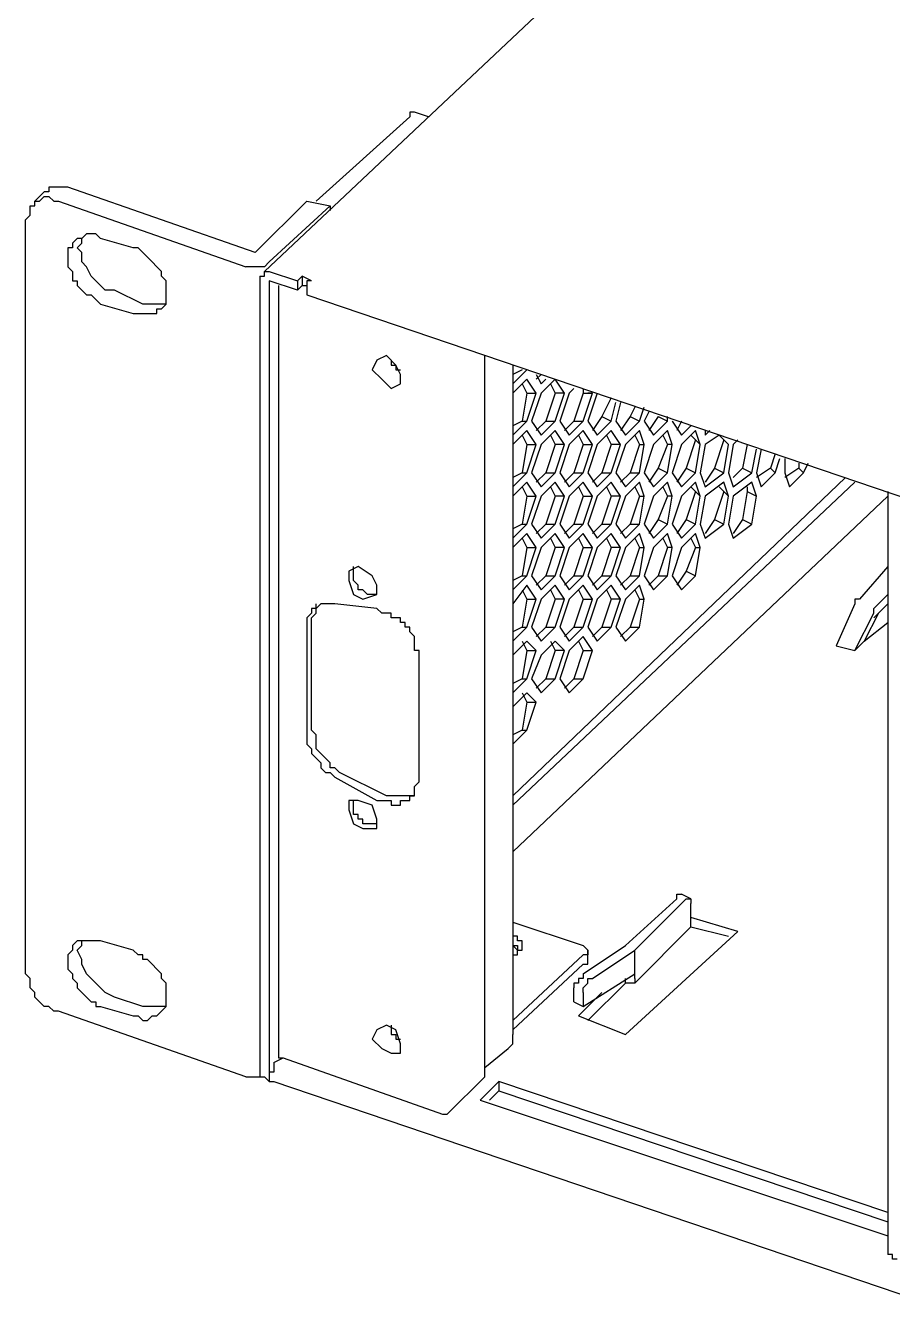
# Model space of a CAD drawing. Header units: millimetres. Extents: x 929 to 1725, y 58 to 532.
# Drawn here: x 972.03 to 993.68, y 403.61 to 435.52 of the extents above; entities that cross this region are included whole.
import ezdxf

# ---------------------------------------------------------------- set-up
doc = ezdxf.new("R2010")
doc.units = ezdxf.units.MM
doc.header["$MEASUREMENT"] = 0
doc.layers.add('TT-WIRE-EQPM', color=6, linetype='CONTINUOUS')

msp = doc.modelspace()

# ---------------------------------------------------------------- linework, layer by layer
at = {"layer": 'TT-WIRE-EQPM', "linetype": 'Continuous'}
for points in [[(1033.35978, 481.58014), (977.9991, 429.37958)], [(981.62739, 433.24195), (979.28655, 431.1352)], [(981.74443, 433.35899), (981.74443, 433.35899), (981.74443, 433.35899), (981.74443, 433.35899), (981.62739, 433.35899), (981.62739, 433.35899), (981.62739, 433.35899), (981.62739, 433.35899), (981.62739, 433.35899), (981.62739, 433.35899), (981.62739, 433.24195)], [(982.09555, 433.24195), (981.74443, 433.35899)], [(972.02997, 430.66703), (972.14702, 430.78408), (972.14702, 430.90112), (972.14702, 431.01816), (972.26406, 431.01816), (972.26406, 431.1352), (972.3811, 431.1352), (972.49814, 431.25224), (972.61518, 431.25224), (972.73222, 431.1352), (972.84927, 431.1352)], [(972.49814, 431.36928), (972.26406, 431.1352)], [(973.08335, 431.48633), (973.08335, 431.48633), (972.96631, 431.48633), (972.96631, 431.48633), (972.84927, 431.48633), (972.73222, 431.48633), (972.73222, 431.48633), (972.61518, 431.48633), (972.61518, 431.36928), (972.61518, 431.36928), (972.49814, 431.36928)], [(979.05247, 431.1352), (977.76501, 429.84774), (973.08335, 431.48633)], [(972.84927, 431.1352), (977.53093, 429.49662)], [(978.11614, 429.61366), (979.63768, 431.01816)], [(979.05247, 431.1352), (979.63768, 431.01816)], [(979.63768, 431.01816), (979.63768, 430.90112)], [(972.02997, 411.82334), (972.02997, 430.66703)], [(973.90264, 430.19887), (973.90264, 430.19887), (973.7856, 430.31591), (973.7856, 430.31591), (973.66856, 430.31591), (973.66856, 430.31591), (973.55152, 430.31591), (973.55152, 430.31591), (973.43447, 430.19887), (973.43447, 430.19887), (973.43447, 430.19887), (973.31743, 430.19887), (973.31743, 430.19887), (973.20039, 430.08183), (973.20039, 430.08183), (973.20039, 429.96479), (973.08335, 429.96479), (973.08335, 429.84774), (973.08335, 429.84774), (973.08335, 429.7307), (973.08335, 429.7307), (973.08335, 429.61366), (973.08335, 429.61366), (973.08335, 429.49662), (973.08335, 429.49662), (973.20039, 429.37958), (973.20039, 429.37958), (973.20039, 429.26254), (973.20039, 429.14549), (973.31743, 429.14549), (973.31743, 429.14549), (973.31743, 429.02845), (973.43447, 428.91141), (973.55152, 428.79437), (973.66856, 428.79437), (973.7856, 428.67733), (973.7856, 428.67733), (973.90264, 428.56029)], [(974.25377, 428.91141), (974.01968, 428.91141), (973.90264, 429.02845), (973.7856, 429.14549), (973.66856, 429.26254), (973.55152, 429.49662), (973.43447, 429.61366), (973.43447, 429.84774), (973.31743, 429.96479), (973.43447, 430.08183), (973.43447, 430.19887)], [(974.72193, 429.96479), (973.90264, 430.19887)], [(974.72193, 428.3262), (974.83897, 428.3262), (974.95602, 428.3262), (975.07306, 428.3262), (975.1901, 428.3262), (975.30714, 428.3262), (975.30714, 428.44324), (975.42418, 428.44324), (975.42418, 428.44324), (975.54122, 428.56029), (975.54122, 428.67733), (975.54122, 428.79437), (975.54122, 428.79437), (975.54122, 428.91141), (975.54122, 429.02845), (975.54122, 429.14549), (975.42418, 429.26254), (975.42418, 429.37958), (975.30714, 429.49662), (975.1901, 429.61366), (975.07306, 429.7307), (974.95602, 429.84774), (974.95602, 429.84774), (974.83897, 429.96479), (974.72193, 429.96479)], [(978.11614, 429.61366), (978.11614, 429.61366), (978.11614, 429.61366), (977.9991, 429.49662), (977.9991, 429.49662), (977.88206, 429.49662), (977.76501, 429.49662), (977.76501, 429.49662), (977.64797, 429.49662), (977.64797, 429.49662), (977.53093, 429.49662)], [(977.88206, 429.26254), (977.88206, 429.26254), (977.88206, 429.26254), (977.9991, 429.26254), (977.9991, 429.37958), (977.9991, 429.37958), (977.9991, 429.37958), (977.9991, 429.37958), (977.9991, 429.37958), (978.11614, 429.37958), (978.11614, 429.37958)], [(978.11614, 429.37958), (978.81839, 429.14549)], [(977.88206, 429.26254), (977.88206, 409.36546)], [(978.81839, 428.91141), (978.11614, 429.14549)], [(978.11614, 429.14549), (978.11614, 409.24842)], [(978.35022, 429.02845), (978.35022, 409.71659), (978.35022, 409.71659), (978.35022, 409.71659), (978.35022, 409.71659), (978.35022, 409.71659), (978.46726, 409.71659), (978.46726, 409.71659), (978.46726, 409.71659), (978.46726, 409.71659), (978.46726, 409.71659), (978.46726, 409.71659), (982.44668, 408.31209), (982.44668, 408.31209), (982.44668, 408.31209), (982.44668, 408.31209), (982.44668, 408.31209), (982.56372, 408.31209), (982.56372, 408.31209), (982.56372, 408.31209), (982.56372, 408.31209), (982.56372, 408.31209), (982.56372, 408.31209)], [(978.81839, 429.14549), (978.93543, 429.26254)], [(978.81839, 429.14549), (978.81839, 428.91141)], [(978.93543, 429.02845), (978.81839, 428.91141)], [(979.16951, 429.14549), (978.93543, 429.26254)], [(978.93543, 429.26254), (978.93543, 429.02845)], [(978.93543, 429.02845), (979.05247, 429.02845)], [(979.16951, 429.14549), (979.16951, 429.14549), (979.16951, 429.14549), (979.05247, 429.14549), (979.05247, 429.14549), (979.05247, 429.02845), (979.05247, 429.02845), (979.05247, 429.02845), (979.05247, 429.02845), (979.05247, 429.02845), (979.05247, 429.02845), (979.05247, 428.91141), (979.05247, 428.91141), (979.05247, 428.91141), (979.05247, 428.91141), (979.05247, 428.91141), (979.05247, 428.79437), (979.05247, 428.79437), (979.05247, 428.79437), (979.05247, 428.79437), (979.05247, 428.79437), (979.05247, 428.79437), (979.05247, 428.79437), (979.05247, 428.79437), (979.05247, 428.79437), (979.05247, 428.79437), (979.05247, 428.79437), (979.05247, 428.79437), (979.05247, 428.79437), (979.05247, 428.79437), (979.05247, 428.79437), (1080.99572, 394.15005)], [(974.95602, 428.56029), (974.25377, 428.91141)], [(973.90264, 428.56029), (974.72193, 428.3262)], [(975.54122, 428.56029), (975.42418, 428.56029), (975.42418, 428.56029), (975.42418, 428.56029), (975.30714, 428.56029), (975.30714, 428.56029), (975.1901, 428.56029), (975.1901, 428.56029), (975.07306, 428.56029), (975.07306, 428.56029), (974.95602, 428.56029)], [(981.3933, 426.57058), (981.3933, 426.80466), (981.27626, 427.03874), (981.04218, 427.27283), (980.8081, 427.15579), (980.69105, 426.9217), (980.92514, 426.68762), (981.15922, 426.45354), (981.3933, 426.57058)], [(981.15922, 427.15579), (981.15922, 427.15579), (981.15922, 427.15579), (981.15922, 427.15579), (981.15922, 427.15579), (981.15922, 427.03874), (981.15922, 427.03874), (981.15922, 427.03874), (981.27626, 427.03874), (981.27626, 427.03874), (981.27626, 426.9217), (981.27626, 426.9217), (981.27626, 426.9217), (981.27626, 426.9217), (981.27626, 426.9217), (981.3933, 426.9217), (981.3933, 426.9217), (981.3933, 426.9217), (981.3933, 426.9217), (981.3933, 426.9217), (981.3933, 426.9217)], [(983.50005, 409.24842), (983.50005, 427.27283)], [(984.2023, 427.03874), (984.2023, 410.30179)], [(984.2023, 426.57058), (984.2023, 426.57058), (984.55343, 426.9217)], [(984.43639, 426.9217), (984.2023, 426.80466)], [(984.78751, 426.80466), (984.90455, 426.57058), (985.02159, 426.68762)], [(984.90455, 426.80466), (984.78751, 426.68762)], [(984.55343, 426.68762), (984.2023, 426.3365)], [(984.43639, 426.57058), (984.55343, 426.3365)], [(984.78751, 426.3365), (984.55343, 426.68762)], [(985.25568, 426.68762), (984.90455, 426.3365), (984.67047, 425.63425), (984.90455, 425.28312), (985.25568, 425.63425)], [(985.13864, 426.57058), (985.25568, 426.3365)], [(985.48976, 426.3365), (985.25568, 426.68762)], [(985.72384, 426.45354), (985.6068, 426.3365)], [(985.95793, 426.45354), (985.95793, 426.3365)], [(984.55343, 426.3365), (984.43639, 425.63425)], [(984.55343, 425.63425), (984.78751, 426.3365)], [(984.55343, 426.3365), (984.78751, 426.3365)], [(985.25568, 426.3365), (985.02159, 425.63425)], [(985.25568, 425.63425), (985.48976, 426.3365)], [(985.48976, 426.3365), (985.25568, 426.3365)], [(985.6068, 426.3365), (985.37272, 425.63425), (985.6068, 425.28312), (985.95793, 425.63425)], [(985.95793, 426.3365), (985.72384, 425.63425)], [(985.95793, 425.63425), (986.19201, 426.3365)], [(985.95793, 426.3365), (986.19201, 426.3365)], [(986.19201, 426.3365), (986.07497, 426.3365)], [(986.30905, 426.3365), (986.30905, 426.3365), (986.30905, 426.3365), (986.30905, 426.3365), (986.30905, 426.3365), (986.30905, 426.3365), (986.30905, 426.3365), (986.30905, 426.3365), (986.30905, 426.3365), (986.30905, 426.3365), (986.30905, 426.3365), (986.07497, 425.63425), (986.30905, 425.28312), (986.66018, 425.63425)], [(986.66018, 426.21945), (986.42609, 425.75129)], [(986.66018, 425.63425), (986.77722, 426.10241)], [(986.89426, 426.10241), (986.77722, 425.63425), (987.0113, 425.28312), (987.36243, 425.63425)], [(987.24538, 425.98537), (987.12834, 425.75129)], [(987.36243, 425.63425), (987.47947, 425.98537)], [(987.59651, 425.86833), (987.47947, 425.63425), (987.71355, 425.28312), (988.06468, 425.63425)], [(984.2023, 425.28312), (984.2023, 425.28312), (984.55343, 425.63425)], [(984.43639, 425.63425), (984.2023, 425.5172)], [(984.43639, 425.63425), (984.55343, 425.63425)], [(985.02159, 425.63425), (984.78751, 425.40016)], [(985.02159, 425.63425), (985.25568, 425.63425)], [(985.72384, 425.63425), (985.48976, 425.40016)], [(985.72384, 425.63425), (985.95793, 425.63425)], [(986.42609, 425.75129), (986.19201, 425.40016)], [(986.42609, 425.75129), (986.66018, 425.63425)], [(987.12834, 425.75129), (986.89426, 425.40016)], [(987.12834, 425.75129), (987.36243, 425.63425)], [(987.83059, 425.75129), (987.59651, 425.40016)], [(987.83059, 425.75129), (988.06468, 425.63425)], [(988.06468, 425.63425), (988.06468, 425.75129)], [(988.18172, 425.63425), (988.18172, 425.63425), (988.4158, 425.28312), (988.64988, 425.5172)], [(988.4158, 425.63425), (988.29876, 425.40016)], [(984.55343, 425.40016), (984.2023, 425.04904)], [(984.43639, 425.28312), (984.55343, 425.04904)], [(984.78751, 425.04904), (984.55343, 425.40016)], [(985.25568, 425.40016), (984.90455, 425.04904), (984.67047, 424.34679), (984.90455, 423.99566), (985.25568, 424.34679)], [(985.13864, 425.28312), (985.25568, 425.04904)], [(985.48976, 425.04904), (985.25568, 425.40016)], [(985.95793, 425.40016), (985.6068, 425.04904)], [(985.84088, 425.28312), (985.95793, 425.04904)], [(986.19201, 425.04904), (985.95793, 425.40016)], [(986.66018, 425.40016), (986.30905, 425.04904), (986.07497, 424.34679), (986.30905, 423.99566), (986.66018, 424.34679)], [(986.54313, 425.28312), (986.66018, 425.04904)], [(986.89426, 425.04904), (986.66018, 425.40016)], [(987.36243, 425.40016), (987.0113, 425.04904)], [(987.24538, 425.28312), (987.36243, 425.04904)], [(987.47947, 425.04904), (987.36243, 425.40016)], [(988.06468, 425.40016), (987.71355, 425.04904), (987.47947, 424.34679), (987.71355, 423.99566), (988.06468, 424.34679)], [(987.94763, 425.28312), (988.06468, 425.04904)], [(988.18172, 425.04904), (988.06468, 425.40016)], [(988.76693, 425.40016), (988.4158, 425.04904)], [(988.76693, 425.16608), (988.53284, 424.46383)], [(988.64988, 425.28312), (988.76693, 425.16608)], [(988.88397, 425.04904), (988.76693, 425.40016)], [(988.76693, 425.16608), (988.88397, 425.04904)], [(989.35213, 425.28312), (989.00101, 425.04904), (988.88397, 424.34679), (989.00101, 423.99566), (989.46917, 424.34679)], [(989.00101, 425.40016), (989.00101, 425.28312), (989.11805, 425.40016)], [(989.46917, 425.16608), (989.23509, 424.46383)], [(989.35213, 425.28312), (989.46917, 425.16608)], [(989.58622, 425.04904), (989.46917, 425.16608)], [(989.58622, 425.04904), (989.46917, 425.16608)], [(989.8203, 425.16608), (989.70326, 425.04904)], [(984.2023, 425.04904), (984.2023, 424.932)], [(984.55343, 425.04904), (984.43639, 424.34679)], [(984.55343, 424.34679), (984.78751, 425.04904)], [(984.55343, 425.04904), (984.78751, 425.04904)], [(985.25568, 425.04904), (985.02159, 424.34679)], [(985.25568, 424.34679), (985.48976, 425.04904)], [(985.48976, 425.04904), (985.25568, 425.04904)], [(985.6068, 425.04904), (985.37272, 424.34679), (985.6068, 423.99566), (985.95793, 424.34679)], [(985.95793, 425.04904), (985.72384, 424.34679)], [(985.95793, 424.34679), (986.19201, 425.04904)], [(985.95793, 425.04904), (986.19201, 425.04904)], [(986.66018, 425.04904), (986.42609, 424.34679)], [(986.66018, 424.34679), (986.89426, 425.04904)], [(986.89426, 425.04904), (986.66018, 425.04904)], [(987.0113, 425.04904), (986.77722, 424.34679), (987.0113, 423.99566), (987.36243, 424.34679)], [(987.36243, 425.04904), (987.12834, 424.34679)], [(987.36243, 424.34679), (987.47947, 425.04904)], [(987.36243, 425.04904), (987.47947, 425.04904)], [(988.06468, 425.04904), (987.83059, 424.46383)], [(988.06468, 424.34679), (988.18172, 425.04904)], [(988.18172, 425.04904), (988.06468, 425.04904)], [(988.4158, 425.04904), (988.18172, 424.34679), (988.4158, 423.99566), (988.76693, 424.34679)], [(988.76693, 424.34679), (988.88397, 425.04904)], [(989.46917, 424.34679), (989.58622, 425.04904)], [(989.70326, 425.04904), (989.58622, 424.34679), (989.70326, 423.99566), (990.17142, 424.34679)], [(990.05438, 425.04904), (989.93734, 424.46383)], [(990.17142, 424.34679), (990.28847, 424.932)], [(990.40551, 424.932), (990.28847, 424.34679), (990.40551, 423.99566), (990.75663, 424.34679)], [(990.75663, 424.81495), (990.63959, 424.46383)], [(990.75663, 424.34679), (990.87367, 424.69791)], [(990.99072, 424.69791), (990.99072, 424.34679), (991.10776, 423.99566), (991.45888, 424.34679)], [(991.34184, 424.58087), (991.34184, 424.46383)], [(991.45888, 424.34679), (991.57592, 424.58087)], [(984.2023, 423.99566), (984.2023, 423.99566), (984.55343, 424.34679)], [(984.43639, 424.34679), (984.2023, 424.22975)], [(992.51226, 424.22975), (984.2023, 416.27092)], [(984.43639, 424.34679), (984.55343, 424.34679)], [(985.02159, 424.34679), (984.78751, 424.1127)], [(985.02159, 424.34679), (985.25568, 424.34679)], [(985.72384, 424.34679), (985.48976, 424.1127)], [(985.72384, 424.34679), (985.95793, 424.34679)], [(986.42609, 424.34679), (986.19201, 424.1127)], [(986.42609, 424.34679), (986.66018, 424.34679)], [(987.12834, 424.34679), (986.89426, 424.1127)], [(987.12834, 424.34679), (987.36243, 424.34679)], [(987.83059, 424.46383), (987.59651, 424.1127)], [(987.83059, 424.46383), (988.06468, 424.34679)], [(988.53284, 424.46383), (988.29876, 424.1127)], [(988.53284, 424.46383), (988.76693, 424.34679)], [(989.23509, 424.46383), (989.00101, 424.1127)], [(989.23509, 424.46383), (989.46917, 424.34679)], [(989.93734, 424.46383), (989.70326, 424.22975)], [(989.93734, 424.46383), (990.17142, 424.34679)], [(990.63959, 424.46383), (990.28847, 424.22975)], [(990.63959, 424.46383), (990.75663, 424.34679)], [(991.34184, 424.46383), (990.99072, 424.22975)], [(991.34184, 424.46383), (991.45888, 424.34679)], [(984.55343, 424.1127), (984.2023, 423.76158)], [(984.2023, 416.03683), (992.74634, 424.1127)], [(984.43639, 423.99566), (984.55343, 423.76158)], [(984.78751, 423.76158), (984.55343, 424.1127)], [(985.25568, 424.1127), (984.90455, 423.76158), (984.67047, 423.05933), (984.90455, 422.70821), (985.25568, 423.05933)], [(985.13864, 423.99566), (985.25568, 423.76158)], [(985.48976, 423.76158), (985.25568, 424.1127)], [(985.95793, 424.1127), (985.6068, 423.76158)], [(985.84088, 423.99566), (985.95793, 423.76158)], [(986.19201, 423.76158), (985.95793, 424.1127)], [(986.66018, 424.1127), (986.30905, 423.76158), (986.07497, 423.05933), (986.30905, 422.70821), (986.66018, 423.05933)], [(986.54313, 423.99566), (986.66018, 423.76158)], [(986.89426, 423.76158), (986.66018, 424.1127)], [(987.36243, 424.1127), (987.0113, 423.76158)], [(987.24538, 423.99566), (987.36243, 423.76158)], [(987.47947, 423.76158), (987.36243, 424.1127)], [(988.06468, 424.1127), (987.71355, 423.76158), (987.47947, 423.05933), (987.71355, 422.70821), (988.06468, 423.05933)], [(987.94763, 423.99566), (988.06468, 423.76158)], [(988.18172, 423.76158), (988.06468, 424.1127)], [(988.76693, 424.1127), (988.4158, 423.76158)], [(988.64988, 423.99566), (988.76693, 423.87862)], [(988.88397, 423.76158), (988.76693, 424.1127)], [(989.46917, 424.1127), (989.00101, 423.76158), (988.88397, 423.05933), (989.00101, 422.70821), (989.46917, 423.05933)], [(989.35213, 423.99566), (989.46917, 423.87862)], [(989.58622, 423.76158), (989.46917, 424.1127)], [(990.17142, 424.1127), (989.70326, 423.76158)], [(990.05438, 423.99566), (990.05438, 423.87862)], [(990.28847, 423.76158), (990.17142, 424.1127)], [(984.2023, 423.76158), (984.2023, 423.64454)], [(984.2023, 414.86642), (993.56563, 423.76158)], [(984.55343, 423.76158), (984.43639, 423.05933)], [(984.55343, 423.05933), (984.78751, 423.76158)], [(984.55343, 423.76158), (984.78751, 423.76158)], [(985.25568, 423.76158), (985.02159, 423.05933)], [(985.25568, 423.05933), (985.48976, 423.76158)], [(985.48976, 423.76158), (985.25568, 423.76158)], [(985.6068, 423.76158), (985.37272, 423.05933), (985.6068, 422.70821), (985.95793, 423.05933)], [(985.95793, 423.76158), (985.72384, 423.05933)], [(985.95793, 423.05933), (986.19201, 423.76158)], [(985.95793, 423.76158), (986.19201, 423.76158)], [(986.66018, 423.76158), (986.42609, 423.05933)], [(986.66018, 423.05933), (986.89426, 423.76158)], [(986.89426, 423.76158), (986.66018, 423.76158)], [(987.0113, 423.76158), (986.77722, 423.05933), (987.0113, 422.70821), (987.36243, 423.05933)], [(987.36243, 423.76158), (987.12834, 423.05933)], [(987.36243, 423.05933), (987.47947, 423.76158)], [(987.36243, 423.76158), (987.47947, 423.76158)], [(988.06468, 423.76158), (987.83059, 423.17637)], [(988.06468, 423.05933), (988.18172, 423.76158)], [(988.18172, 423.76158), (988.06468, 423.76158)], [(988.4158, 423.76158), (988.18172, 423.05933), (988.4158, 422.70821), (988.76693, 423.05933)], [(988.76693, 423.87862), (988.53284, 423.17637)], [(988.76693, 423.87862), (988.88397, 423.76158)], [(988.76693, 423.05933), (988.88397, 423.76158)], [(989.46917, 423.87862), (989.23509, 423.17637)], [(989.58622, 423.76158), (989.46917, 423.87862)], [(989.46917, 423.05933), (989.58622, 423.76158)], [(989.70326, 423.76158), (989.58622, 423.05933), (989.70326, 422.70821), (990.17142, 423.05933)], [(990.05438, 423.87862), (989.93734, 423.17637)], [(990.05438, 423.87862), (990.28847, 423.76158)], [(990.17142, 423.05933), (990.28847, 423.76158)], [(993.56563, 423.87862), (993.56563, 404.80084)], [(984.2023, 422.70821), (984.2023, 422.70821), (984.55343, 423.05933)], [(984.43639, 423.05933), (984.2023, 422.94229)], [(984.43639, 423.05933), (984.55343, 423.05933)], [(985.02159, 423.05933), (984.78751, 422.82525)], [(985.02159, 423.05933), (985.25568, 423.05933)], [(985.72384, 423.05933), (985.48976, 422.82525)], [(985.72384, 423.05933), (985.95793, 423.05933)], [(986.42609, 423.05933), (986.19201, 422.82525)], [(986.42609, 423.05933), (986.66018, 423.05933)], [(987.12834, 423.05933), (986.89426, 422.82525)], [(987.12834, 423.05933), (987.36243, 423.05933)], [(987.83059, 423.17637), (987.59651, 422.82525)], [(987.83059, 423.17637), (988.06468, 423.05933)], [(988.53284, 423.17637), (988.29876, 422.82525)], [(988.53284, 423.17637), (988.76693, 423.05933)], [(989.23509, 423.17637), (989.00101, 422.82525)], [(989.23509, 423.17637), (989.46917, 423.05933)], [(989.93734, 423.17637), (989.70326, 422.82525)], [(989.93734, 423.17637), (990.17142, 423.05933)], [(984.55343, 422.82525), (984.2023, 422.47412)], [(984.43639, 422.70821), (984.55343, 422.47412)], [(984.78751, 422.47412), (984.55343, 422.82525)], [(985.25568, 422.82525), (984.90455, 422.47412), (984.67047, 421.77187), (984.90455, 421.42075), (985.25568, 421.77187)], [(985.13864, 422.70821), (985.25568, 422.47412)], [(985.48976, 422.47412), (985.25568, 422.82525)], [(985.95793, 422.82525), (985.6068, 422.47412)], [(985.84088, 422.70821), (985.95793, 422.47412)], [(986.19201, 422.47412), (985.95793, 422.82525)], [(986.66018, 422.82525), (986.30905, 422.47412), (986.07497, 421.77187), (986.30905, 421.42075), (986.66018, 421.77187)], [(986.54313, 422.70821), (986.66018, 422.47412)], [(986.89426, 422.47412), (986.66018, 422.82525)], [(987.36243, 422.82525), (987.0113, 422.47412)], [(987.24538, 422.70821), (987.36243, 422.47412)], [(987.47947, 422.47412), (987.36243, 422.82525)], [(988.06468, 422.82525), (987.71355, 422.47412), (987.47947, 421.77187), (987.71355, 421.42075), (988.06468, 421.77187)], [(987.94763, 422.70821), (988.06468, 422.47412)], [(988.18172, 422.47412), (988.06468, 422.82525)], [(988.76693, 422.82525), (988.4158, 422.47412)], [(988.64988, 422.70821), (988.76693, 422.47412)], [(988.88397, 422.47412), (988.76693, 422.82525)], [(984.2023, 422.47412), (984.2023, 422.35708)], [(984.55343, 422.47412), (984.43639, 421.77187)], [(984.55343, 421.77187), (984.78751, 422.47412)], [(984.55343, 422.47412), (984.78751, 422.47412)], [(985.25568, 422.47412), (985.02159, 421.77187)], [(985.25568, 421.77187), (985.48976, 422.47412)], [(985.48976, 422.47412), (985.25568, 422.47412)], [(985.6068, 422.47412), (985.37272, 421.77187), (985.6068, 421.42075), (985.95793, 421.77187)], [(985.95793, 422.47412), (985.72384, 421.77187)], [(985.95793, 421.77187), (986.19201, 422.47412)], [(985.95793, 422.47412), (986.19201, 422.47412)], [(986.66018, 422.47412), (986.42609, 421.77187)], [(986.66018, 421.77187), (986.89426, 422.47412)], [(986.89426, 422.47412), (986.66018, 422.47412)], [(987.0113, 422.47412), (986.77722, 421.77187), (987.0113, 421.42075), (987.36243, 421.77187)], [(987.36243, 422.47412), (987.12834, 421.77187)], [(987.36243, 421.77187), (987.47947, 422.47412)], [(987.36243, 422.47412), (987.47947, 422.47412)], [(988.06468, 422.47412), (987.83059, 421.77187)], [(988.06468, 421.77187), (988.18172, 422.47412)], [(988.18172, 422.47412), (988.06468, 422.47412)], [(988.4158, 422.47412), (988.18172, 421.77187), (988.4158, 421.42075), (988.76693, 421.77187)], [(988.76693, 422.47412), (988.53284, 421.88891)], [(988.76693, 421.77187), (988.88397, 422.47412)], [(988.76693, 422.47412), (988.88397, 422.47412)], [(980.8081, 421.30371), (980.8081, 421.53779), (980.69105, 421.77187), (980.33993, 422.00596), (980.10585, 421.88891), (980.10585, 421.65483), (980.22289, 421.30371), (980.45697, 421.18666), (980.8081, 421.30371)], [(980.8081, 421.30371), (980.8081, 421.30371), (980.69105, 421.30371), (980.69105, 421.30371), (980.69105, 421.30371), (980.57401, 421.30371), (980.57401, 421.30371), (980.45697, 421.42075), (980.45697, 421.42075), (980.45697, 421.42075), (980.33993, 421.42075), (980.33993, 421.53779), (980.33993, 421.53779), (980.33993, 421.53779), (980.22289, 421.65483), (980.22289, 421.65483), (980.22289, 421.77187), (980.22289, 421.77187), (980.22289, 421.88891), (980.22289, 421.88891), (980.22289, 422.00596)], [(993.56563, 422.00596), (992.86338, 421.18666), (992.86338, 421.18666), (992.74634, 421.18666), (992.74634, 421.18666), (992.74634, 421.18666), (992.74634, 421.18666), (992.74634, 421.06962), (992.74634, 421.06962), (992.74634, 421.06962), (992.74634, 421.06962), (992.74634, 421.06962), (992.27817, 420.01625)], [(984.2023, 421.42075), (984.2023, 421.42075), (984.55343, 421.77187)], [(984.43639, 421.77187), (984.2023, 421.65483)], [(984.43639, 421.77187), (984.55343, 421.77187)], [(985.02159, 421.77187), (984.78751, 421.53779)], [(985.02159, 421.77187), (985.25568, 421.77187)], [(985.72384, 421.77187), (985.48976, 421.53779)], [(985.72384, 421.77187), (985.95793, 421.77187)], [(986.42609, 421.77187), (986.19201, 421.53779)], [(986.42609, 421.77187), (986.66018, 421.77187)], [(987.12834, 421.77187), (986.89426, 421.53779)], [(987.12834, 421.77187), (987.36243, 421.77187)], [(987.83059, 421.77187), (987.59651, 421.53779)], [(987.83059, 421.77187), (988.06468, 421.77187)], [(988.53284, 421.88891), (988.29876, 421.53779)], [(988.53284, 421.88891), (988.76693, 421.77187)], [(984.55343, 421.53779), (984.2023, 421.06962)], [(984.43639, 421.42075), (984.55343, 421.18666)], [(984.78751, 421.18666), (984.55343, 421.53779)], [(985.25568, 421.53779), (984.90455, 421.18666), (984.67047, 420.48441), (984.90455, 420.13329), (985.25568, 420.48441)], [(985.13864, 421.42075), (985.25568, 421.18666)], [(985.48976, 421.18666), (985.25568, 421.53779)], [(985.95793, 421.53779), (985.6068, 421.18666)], [(985.84088, 421.42075), (985.95793, 421.18666)], [(986.19201, 421.18666), (985.95793, 421.53779)], [(986.66018, 421.53779), (986.30905, 421.18666), (986.07497, 420.48441), (986.30905, 420.13329), (986.66018, 420.48441)], [(986.54313, 421.42075), (986.66018, 421.18666)], [(986.89426, 421.18666), (986.66018, 421.53779)], [(987.36243, 421.53779), (987.0113, 421.18666)], [(987.24538, 421.42075), (987.36243, 421.18666)], [(987.47947, 421.18666), (987.36243, 421.53779)], [(979.75472, 421.06962), (979.63768, 421.06962), (979.52064, 421.06962), (979.4036, 421.06962), (979.4036, 421.06962), (979.28655, 420.95258), (979.16951, 420.95258), (979.16951, 420.83554), (979.05247, 420.7185), (979.05247, 420.60146), (979.05247, 420.60146)], [(979.16951, 420.7185), (979.16951, 420.7185), (979.16951, 420.7185), (979.28655, 420.83554), (979.28655, 420.83554), (979.28655, 420.83554), (979.28655, 420.95258), (979.28655, 420.95258), (979.28655, 420.95258), (979.28655, 420.95258), (979.28655, 421.06962)], [(980.8081, 420.95258), (979.75472, 421.06962)], [(984.55343, 421.18666), (984.43639, 420.48441)], [(984.55343, 420.48441), (984.78751, 421.18666)], [(984.55343, 421.18666), (984.78751, 421.18666)], [(985.25568, 421.18666), (985.02159, 420.48441)], [(985.25568, 420.48441), (985.48976, 421.18666)], [(985.48976, 421.18666), (985.25568, 421.18666)], [(985.6068, 421.18666), (985.37272, 420.48441), (985.6068, 420.13329), (985.95793, 420.48441)], [(985.95793, 421.18666), (985.72384, 420.48441)], [(985.95793, 420.48441), (986.19201, 421.18666)], [(985.95793, 421.18666), (986.19201, 421.18666)], [(986.66018, 421.18666), (986.42609, 420.48441)], [(986.66018, 420.48441), (986.89426, 421.18666)], [(986.89426, 421.18666), (986.66018, 421.18666)], [(987.0113, 421.18666), (986.77722, 420.48441), (987.0113, 420.13329), (987.36243, 420.48441)], [(987.36243, 421.18666), (987.12834, 420.48441)], [(987.36243, 420.48441), (987.47947, 421.18666)], [(987.36243, 421.18666), (987.47947, 421.18666)], [(992.74634, 419.89921), (993.21451, 420.83554), (993.21451, 420.95258), (993.21451, 420.95258), (993.21451, 420.95258), (993.21451, 420.95258), (993.21451, 420.95258), (993.21451, 420.95258), (993.21451, 420.95258), (993.33155, 421.06962), (993.33155, 421.06962), (993.33155, 421.06962), (993.56563, 421.30371)], [(993.56563, 421.06962), (993.33155, 420.83554), (992.98042, 420.13329)], [(993.21451, 420.7185), (993.56563, 421.06962)], [(979.16951, 417.9095), (979.16951, 420.7185)], [(981.86147, 419.78216), (981.86147, 419.89921), (981.74443, 419.89921), (981.74443, 420.01625), (981.74443, 420.13329), (981.74443, 420.13329), (981.74443, 420.25033), (981.62739, 420.36737), (981.62739, 420.36737), (981.62739, 420.48441), (981.51035, 420.48441), (981.51035, 420.60146), (981.3933, 420.60146), (981.3933, 420.7185), (981.27626, 420.7185), (981.15922, 420.7185), (981.15922, 420.83554), (981.04218, 420.83554), (981.04218, 420.83554), (980.92514, 420.83554), (980.8081, 420.95258)], [(979.05247, 420.60146), (979.05247, 417.79246)], [(984.2023, 420.13329), (984.2023, 420.13329), (984.55343, 420.48441)], [(984.43639, 420.48441), (984.2023, 420.36737)], [(984.43639, 420.48441), (984.55343, 420.48441)], [(985.02159, 420.48441), (984.78751, 420.25033)], [(985.02159, 420.48441), (985.25568, 420.48441)], [(985.72384, 420.48441), (985.48976, 420.25033)], [(985.72384, 420.48441), (985.95793, 420.48441)], [(986.42609, 420.48441), (986.19201, 420.25033)], [(986.42609, 420.48441), (986.66018, 420.48441)], [(987.12834, 420.48441), (986.89426, 420.25033)], [(987.12834, 420.48441), (987.36243, 420.48441)], [(992.98042, 420.13329), (993.56563, 420.60146)], [(984.55343, 420.13329), (984.2023, 419.78216)], [(984.43639, 420.13329), (984.55343, 419.89921)], [(984.78751, 419.89921), (984.55343, 420.13329)], [(985.25568, 420.13329), (984.90455, 419.78216), (984.67047, 419.19696), (984.90455, 418.84583), (985.25568, 419.19696)], [(985.13864, 420.13329), (985.25568, 419.89921)], [(985.48976, 419.89921), (985.25568, 420.13329)], [(985.95793, 420.25033), (985.6068, 419.89921)], [(985.84088, 420.13329), (985.95793, 419.89921)], [(986.19201, 419.89921), (985.95793, 420.25033)], [(992.74634, 419.89921), (992.98042, 420.13329)], [(981.86147, 416.62204), (981.86147, 419.78216)], [(984.55343, 419.89921), (984.43639, 419.19696)], [(984.55343, 419.19696), (984.78751, 419.89921)], [(984.55343, 419.89921), (984.78751, 419.89921)], [(985.25568, 419.89921), (985.02159, 419.19696)], [(985.25568, 419.19696), (985.48976, 419.89921)], [(985.48976, 419.89921), (985.25568, 419.89921)], [(985.6068, 419.89921), (985.37272, 419.19696), (985.6068, 418.84583), (985.95793, 419.19696)], [(985.95793, 419.89921), (985.72384, 419.19696)], [(985.95793, 419.19696), (986.19201, 419.89921)], [(985.95793, 419.89921), (986.19201, 419.89921)], [(992.27817, 420.01625), (992.74634, 419.89921)], [(984.2023, 418.84583), (984.2023, 418.84583), (984.55343, 419.19696)], [(984.43639, 419.19696), (984.2023, 419.07992)], [(984.43639, 419.19696), (984.55343, 419.19696)], [(985.02159, 419.19696), (984.78751, 418.96287)], [(985.02159, 419.19696), (985.25568, 419.19696)], [(985.72384, 419.19696), (985.48976, 418.96287)], [(985.72384, 419.19696), (985.95793, 419.19696)], [(984.55343, 418.84583), (984.2023, 418.49471)], [(984.43639, 418.84583), (984.55343, 418.61175)], [(984.78751, 418.61175), (984.55343, 418.84583)], [(984.55343, 418.61175), (984.43639, 417.9095)], [(984.55343, 417.9095), (984.78751, 418.61175)], [(984.55343, 418.61175), (984.78751, 418.61175)], [(979.87176, 416.85612), (979.75472, 416.97317), (979.63768, 416.97317), (979.63768, 417.09021), (979.52064, 417.20725), (979.4036, 417.32429), (979.28655, 417.44133), (979.28655, 417.55837), (979.28655, 417.67542), (979.28655, 417.79246), (979.16951, 417.9095)], [(984.2023, 417.55837), (984.2023, 417.55837), (984.55343, 417.9095)], [(984.43639, 417.9095), (984.2023, 417.79246)], [(984.43639, 417.9095), (984.55343, 417.9095)], [(979.05247, 417.79246), (979.05247, 417.67542), (979.05247, 417.55837), (979.16951, 417.44133), (979.16951, 417.32429), (979.28655, 417.20725), (979.4036, 417.09021), (979.4036, 416.97317), (979.52064, 416.85612), (979.63768, 416.85612), (979.75472, 416.73908)], [(979.75472, 416.73908), (980.8081, 416.15387)], [(981.04218, 416.27092), (979.87176, 416.85612)], [(980.8081, 416.15387), (980.92514, 416.15387), (981.04218, 416.15387), (981.04218, 416.15387), (981.15922, 416.15387), (981.15922, 416.03683), (981.27626, 416.03683), (981.3933, 416.03683), (981.3933, 416.15387), (981.51035, 416.15387), (981.51035, 416.15387), (981.62739, 416.15387), (981.62739, 416.15387), (981.62739, 416.27092), (981.74443, 416.27092), (981.74443, 416.38796), (981.74443, 416.38796), (981.74443, 416.505), (981.74443, 416.505), (981.86147, 416.62204), (981.86147, 416.62204)], [(981.74443, 416.27092), (981.74443, 416.27092), (981.74443, 416.27092), (981.74443, 416.27092), (981.74443, 416.27092), (981.74443, 416.27092), (981.74443, 416.27092), (981.62739, 416.27092), (981.62739, 416.27092), (981.62739, 416.27092), (981.62739, 416.27092), (981.62739, 416.27092), (981.51035, 416.27092), (981.51035, 416.27092), (981.3933, 416.27092), (981.3933, 416.27092), (981.27626, 416.27092), (981.15922, 416.27092), (981.15922, 416.27092), (981.04218, 416.27092), (981.04218, 416.27092)], [(980.8081, 415.45163), (980.8081, 415.68571), (980.69105, 416.03683), (980.33993, 416.15387), (980.10585, 416.15387), (980.10585, 415.91979), (980.22289, 415.56867), (980.45697, 415.45163), (980.8081, 415.45163)], [(980.8081, 415.56867), (980.8081, 415.56867), (980.69105, 415.56867), (980.69105, 415.56867), (980.69105, 415.56867), (980.57401, 415.56867), (980.57401, 415.56867), (980.45697, 415.56867), (980.45697, 415.68571), (980.45697, 415.68571), (980.33993, 415.68571), (980.33993, 415.68571), (980.33993, 415.80275), (980.33993, 415.80275), (980.22289, 415.80275), (980.22289, 415.91979), (980.22289, 415.91979), (980.22289, 416.03683), (980.22289, 416.03683), (980.22289, 416.15387), (980.22289, 416.15387)], [(985.95793, 411.82334), (987.0113, 412.52559), (988.29876, 413.696)], [(987.24538, 411.70629), (987.24538, 411.82334), (987.24538, 411.82334), (987.24538, 412.40854), (988.53284, 413.696), (988.53284, 413.696), (988.53284, 413.696), (988.53284, 413.696), (988.64988, 413.696), (988.64988, 413.696), (988.64988, 413.696), (988.64988, 413.696), (988.64988, 413.57896), (988.64988, 413.57896), (988.64988, 413.57896)], [(988.29876, 413.696), (988.29876, 413.696), (988.29876, 413.696), (988.29876, 413.81304), (988.29876, 413.81304), (988.29876, 413.81304), (988.29876, 413.81304), (988.29876, 413.81304), (988.4158, 413.81304), (988.4158, 413.81304), (988.4158, 413.81304)], [(988.64988, 413.696), (988.4158, 413.81304)], [(988.64988, 413.11079), (988.64988, 413.57896)], [(984.2023, 413.11079), (985.95793, 412.52559)], [(989.8203, 412.87671), (988.64988, 413.22783)], [(988.64988, 412.99375), (988.64988, 412.99375), (988.64988, 412.99375), (988.64988, 412.99375), (988.64988, 412.99375), (988.64988, 412.99375), (988.64988, 412.99375), (988.64988, 413.11079), (988.64988, 413.11079), (988.64988, 413.11079), (988.64988, 413.11079)], [(984.2023, 412.2915), (984.2023, 412.2915), (984.2023, 412.2915), (984.2023, 412.2915), (984.2023, 412.2915), (984.2023, 412.2915), (984.2023, 412.2915), (984.2023, 412.2915), (984.2023, 412.2915), (984.2023, 412.2915), (984.2023, 412.2915), (984.31934, 412.2915), (984.31934, 412.40854), (984.43639, 412.40854), (984.43639, 412.52559), (984.43639, 412.52559), (984.43639, 412.64263), (984.43639, 412.64263), (984.31934, 412.64263), (984.31934, 412.75967), (984.2023, 412.75967), (984.2023, 412.75967), (984.2023, 412.75967), (984.2023, 412.75967), (984.2023, 412.75967), (984.2023, 412.75967), (984.2023, 412.75967), (984.2023, 412.75967), (984.2023, 412.75967), (984.2023, 412.75967), (984.2023, 412.75967)], [(987.0113, 410.30179), (989.8203, 412.87671)], [(987.24538, 411.58925), (988.64988, 412.99375)], [(988.64988, 412.99375), (989.58622, 412.75967)], [(973.90264, 412.64263), (973.7856, 412.64263), (973.66856, 412.64263), (973.55152, 412.64263), (973.43447, 412.64263), (973.43447, 412.64263), (973.31743, 412.64263), (973.20039, 412.52559), (973.20039, 412.52559), (973.20039, 412.40854), (973.08335, 412.2915), (973.08335, 412.2915), (973.08335, 412.17446), (973.08335, 412.05742), (973.08335, 411.94038), (973.20039, 411.82334), (973.20039, 411.70629), (973.31743, 411.58925), (973.31743, 411.47221), (973.43447, 411.35517), (973.55152, 411.23813), (973.66856, 411.12109), (973.7856, 411.12109), (973.7856, 411.00404), (973.90264, 411.00404)], [(974.25377, 411.23813), (974.01968, 411.35517), (973.90264, 411.47221), (973.7856, 411.58925), (973.66856, 411.70629), (973.55152, 411.82334), (973.43447, 412.05742), (973.43447, 412.17446), (973.31743, 412.40854), (973.43447, 412.52559), (973.43447, 412.64263)], [(974.72193, 412.40854), (973.90264, 412.64263)], [(974.72193, 410.76996), (974.83897, 410.76996), (974.95602, 410.65292), (975.07306, 410.65292), (975.1901, 410.76996), (975.30714, 410.76996), (975.30714, 410.76996), (975.42418, 410.887), (975.42418, 410.887), (975.54122, 411.00404), (975.54122, 411.00404), (975.54122, 411.12109), (975.54122, 411.23813), (975.54122, 411.35517), (975.54122, 411.47221), (975.54122, 411.58925), (975.42418, 411.70629), (975.42418, 411.82334), (975.30714, 411.94038), (975.1901, 412.05742), (975.07306, 412.17446), (974.95602, 412.17446), (974.95602, 412.2915), (974.83897, 412.2915), (974.72193, 412.40854)], [(984.31934, 412.40854), (984.2023, 412.52559)], [(984.2023, 412.52559), (984.2023, 412.52559), (984.2023, 412.52559), (984.2023, 412.52559), (984.2023, 412.52559), (984.2023, 412.52559), (984.2023, 412.52559), (984.2023, 412.52559), (984.2023, 412.52559), (984.2023, 412.52559), (984.2023, 412.52559), (984.31934, 412.52559), (984.31934, 412.52559), (984.31934, 412.52559), (984.31934, 412.52559), (984.31934, 412.52559), (984.31934, 412.52559), (984.31934, 412.40854), (984.43639, 412.40854), (984.43639, 412.40854), (984.43639, 412.40854)], [(985.95793, 412.52559), (985.95793, 412.52559), (985.95793, 412.52559), (985.95793, 412.52559), (986.07497, 412.40854), (986.07497, 412.40854), (986.07497, 412.40854), (986.07497, 412.40854), (986.07497, 412.40854), (986.07497, 412.2915), (985.95793, 412.2915)], [(985.95793, 411.35517), (985.95793, 411.35517), (985.95793, 411.35517), (985.95793, 411.47221), (985.95793, 411.47221), (986.07497, 411.58925), (986.07497, 411.58925), (986.07497, 411.58925), (986.07497, 411.58925), (986.07497, 411.70629), (986.19201, 411.70629), (987.24538, 412.40854)], [(985.95793, 412.05742), (986.07497, 412.05742), (986.07497, 412.05742), (986.07497, 412.05742), (986.07497, 412.17446), (986.07497, 412.17446), (986.07497, 412.17446), (986.07497, 412.17446), (986.07497, 412.17446), (986.07497, 412.17446), (986.07497, 412.17446), (986.07497, 412.40854)], [(985.95793, 412.2915), (984.2023, 410.65292)], [(972.84927, 410.887), (972.73222, 410.887), (972.61518, 411.00404), (972.49814, 411.00404), (972.3811, 411.12109), (972.26406, 411.23813), (972.26406, 411.35517), (972.14702, 411.47221), (972.14702, 411.58925), (972.14702, 411.70629), (972.02997, 411.82334)], [(984.2023, 410.41884), (985.95793, 412.05742)], [(985.95793, 411.82334), (985.95793, 411.70629), (985.84088, 411.70629), (985.84088, 411.70629), (985.84088, 411.70629), (985.84088, 411.58925), (985.84088, 411.58925), (985.72384, 411.58925), (985.72384, 411.47221), (985.72384, 411.47221), (985.72384, 411.47221)], [(985.72384, 411.12109), (985.95793, 411.00404), (987.24538, 411.82334)], [(985.72384, 411.12109), (985.72384, 411.47221)], [(986.07497, 410.65292), (987.0113, 411.58925)], [(987.24538, 411.70629), (987.24538, 411.70629), (987.24538, 411.70629), (987.24538, 411.70629), (987.24538, 411.58925), (987.12834, 411.58925), (987.12834, 411.58925), (987.12834, 411.58925), (987.12834, 411.58925), (987.0113, 411.58925), (987.0113, 411.58925), (987.0113, 411.70629)], [(974.95602, 411.00404), (974.25377, 411.23813)], [(986.42609, 411.35517), (985.84088, 410.76996)], [(985.95793, 411.35517), (985.95793, 411.00404)], [(977.53093, 409.24842), (972.84927, 410.887)], [(973.90264, 411.00404), (974.72193, 410.76996)], [(975.54122, 411.00404), (975.42418, 411.00404), (975.42418, 411.00404), (975.42418, 411.00404), (975.30714, 411.00404), (975.30714, 411.00404), (975.1901, 411.00404), (975.1901, 411.00404), (975.07306, 411.00404), (975.07306, 411.00404), (974.95602, 411.00404)], [(981.3933, 409.83363), (981.3933, 410.06771), (981.27626, 410.41884), (981.04218, 410.53588), (980.8081, 410.41884), (980.69105, 410.18475), (980.92514, 409.95067), (981.15922, 409.83363), (981.3933, 409.83363)], [(981.15922, 410.53588), (981.15922, 410.41884), (981.15922, 410.41884), (981.15922, 410.41884), (981.15922, 410.41884), (981.15922, 410.41884), (981.15922, 410.30179), (981.15922, 410.30179), (981.27626, 410.30179), (981.27626, 410.30179), (981.27626, 410.30179), (981.27626, 410.30179), (981.27626, 410.18475), (981.27626, 410.18475), (981.27626, 410.18475), (981.3933, 410.18475), (981.3933, 410.18475), (981.3933, 410.18475), (981.3933, 410.18475), (981.3933, 410.18475), (981.3933, 410.18475)], [(985.84088, 410.76996), (987.0113, 410.30179)], [(984.08526, 409.95067), (984.08526, 409.95067), (984.08526, 409.95067), (984.08526, 409.95067), (984.2023, 410.06771), (984.2023, 410.06771), (984.2023, 410.06771), (984.2023, 410.18475), (984.2023, 410.18475), (984.2023, 410.18475), (984.2023, 410.30179)], [(983.50005, 409.4825), (984.08526, 409.95067)], [(978.23318, 409.59954), (978.23318, 409.59954), (978.23318, 409.4825), (978.23318, 409.4825), (978.23318, 409.4825), (978.23318, 409.4825), (978.23318, 409.4825), (978.23318, 409.36546), (978.11614, 409.36546), (978.11614, 409.36546), (978.11614, 409.36546), (978.11614, 409.36546), (978.11614, 409.24842), (978.11614, 409.24842), (978.11614, 409.24842), (978.11614, 409.24842), (978.11614, 409.13138), (978.11614, 409.13138), (978.11614, 409.13138), (978.11614, 409.13138), (978.11614, 409.13138), (978.11614, 409.13138), (978.11614, 409.13138), (978.11614, 409.13138), (978.11614, 409.13138), (978.11614, 409.13138), (978.11614, 409.13138), (978.11614, 409.13138), (978.23318, 409.13138), (978.23318, 409.13138), (978.23318, 409.13138)], [(978.23318, 409.59954), (978.46726, 409.71659)], [(977.53093, 409.24842), (977.64797, 409.24842), (977.64797, 409.24842), (977.64797, 409.24842), (977.76501, 409.24842), (977.76501, 409.24842), (977.76501, 409.24842), (977.88206, 409.24842), (977.88206, 409.24842), (977.88206, 409.24842), (977.9991, 409.24842)], [(977.88206, 409.36546), (977.88206, 409.36546), (977.88206, 409.24842), (977.88206, 409.24842), (977.88206, 409.24842), (977.88206, 409.24842), (977.9991, 409.24842), (977.9991, 409.24842), (977.9991, 409.24842), (977.9991, 409.24842), (977.9991, 409.24842), (978.11614, 409.13138)], [(982.56372, 408.31209), (983.50005, 409.24842)], [(978.23318, 409.13138), (1080.29347, 374.48706)], [(983.85118, 409.13138), (983.38301, 408.66321)], [(983.61709, 408.66321), (983.85118, 408.8973)], [(993.56563, 405.85421), (983.85118, 409.13138)], [(983.85118, 409.13138), (983.85118, 408.8973)], [(983.85118, 408.8973), (993.56563, 405.62013)], [(983.38301, 408.66321), (993.56563, 405.26901)], [(993.79971, 404.6838), (993.68267, 404.6838), (993.68267, 404.6838), (993.68267, 404.6838), (993.68267, 404.6838), (993.68267, 404.6838), (993.68267, 404.6838), (993.68267, 404.80084), (993.68267, 404.80084), (993.56563, 404.80084), (993.56563, 404.80084)]]:
    msp.add_lwpolyline(points, dxfattribs=at)

doc.saveas('drawing.dxf')
